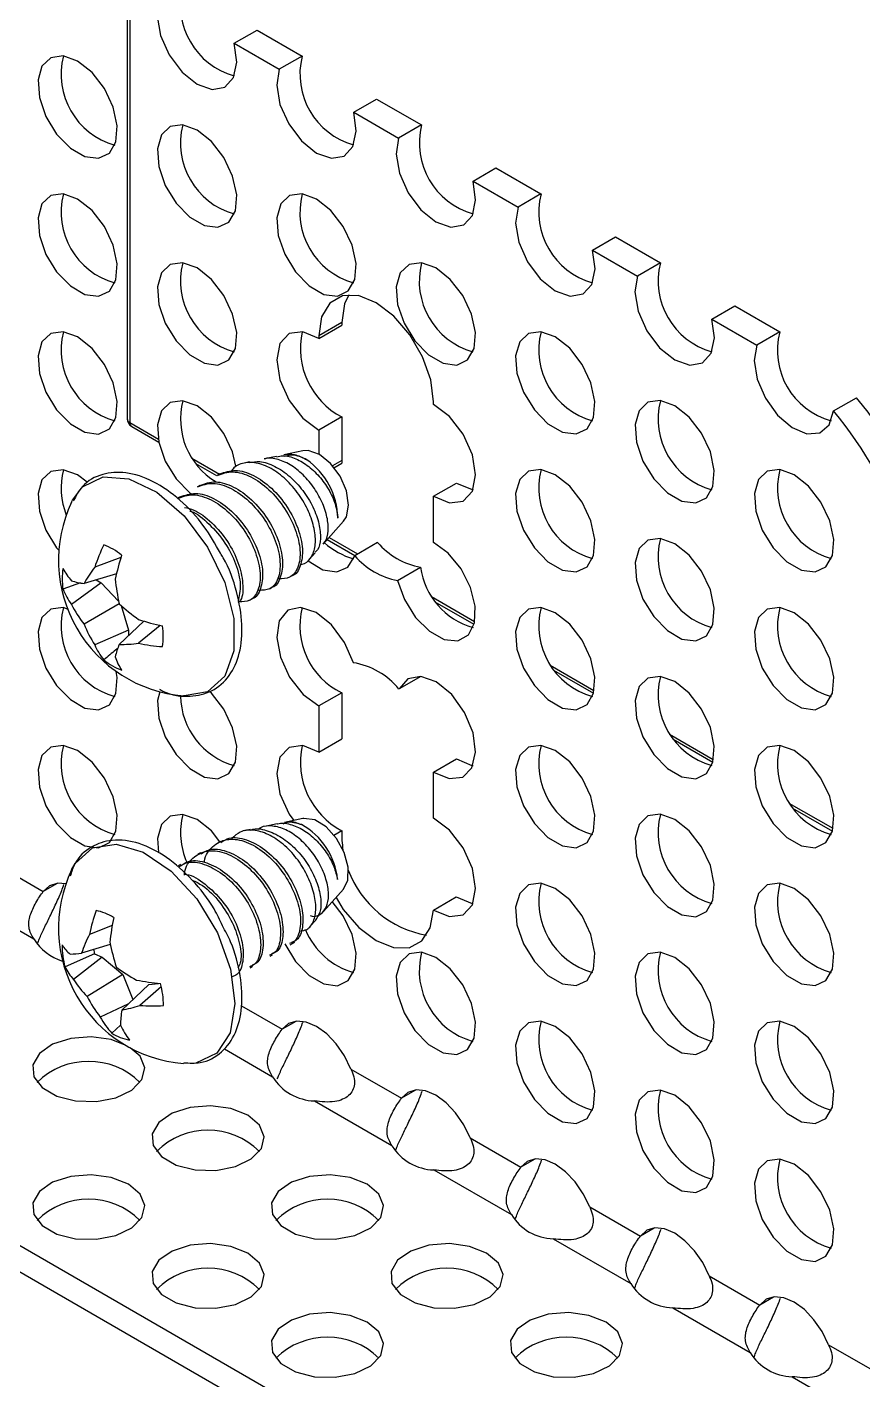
# Model space of a CAD drawing. Extents: x -0.6 to 12.5, y -6.8 to 0.
# Drawn here: x 1.806 to 2.734, y -6.032 to -4.53 of the extents above; entities that cross this region are included whole.
import ezdxf

# ---------------------------------------------------------------- set-up
doc = ezdxf.new("R2010")
doc.units = 0
doc.header["$LTSCALE"] = 0.5
doc.header["$MEASUREMENT"] = 0
for name, color, linetype in [('Brackets', 181, 'CONTINUOUS'), ('End Cap', 92, 'CONTINUOUS'), ('Hardware', 242, 'CONTINUOUS')]:
    doc.layers.add(name, color=color, linetype=linetype)

msp = doc.modelspace()

# ---------------------------------------------------------------- linework, layer by layer
at = {"layer": 'Brackets', "transparency": 16777216}
for p, q in [((2.0361, -4.5481), (2.0615, -4.5335)), ((2.0615, -4.5335), (2.1114, -4.5623)), ((2.0361, -4.5481), (2.0861, -4.577)), ((2.1114, -4.5623), (2.0861, -4.577)), ((2.1687, -4.6247), (2.1941, -4.61)), ((2.1941, -4.61), (2.244, -4.6388)), ((2.1687, -4.6247), (2.2186, -4.6535)), ((2.244, -4.6388), (2.2186, -4.6535)), ((2.3013, -4.7012), (2.3266, -4.6865)), ((2.3013, -4.7012), (2.3512, -4.73)), ((2.3266, -4.6865), (2.3766, -4.7154)), ((2.3766, -4.7154), (2.3512, -4.73)), ((2.4338, -4.7777), (2.4592, -4.7631)), ((2.4592, -4.7631), (2.5092, -4.7919)), ((2.4338, -4.7777), (2.4838, -4.8066)), ((2.5092, -4.7919), (2.4838, -4.8066)), ((2.5664, -4.8543), (2.5918, -4.8396)), ((2.5918, -4.8396), (2.6418, -4.8685)), ((2.1554, -4.8582), (2.13, -4.8728)), ((2.13, -4.8757), (2.1554, -4.8611)), ((2.1554, -4.8582), (2.1554, -4.8611)), ((2.5664, -4.8543), (2.6164, -4.8831)), ((2.13, -4.8728), (2.13, -4.8757)), ((2.6418, -4.8685), (2.6164, -4.8831)), ((2.2573, -4.9492), (2.2573, -4.9463)), ((2.7016, -4.9563), (2.727, -4.9417)), ((2.1554, -4.963), (2.13, -4.9776)), ((2.1554, -4.963), (2.1554, -5.0113)), ((2.13, -4.9776), (2.13, -5.0044)), ((2.1554, -5.0113), (2.145, -5.0173)), ((2.1465, -5.0193), (2.1555, -5.0142)), ((2.2573, -5.0511), (2.2827, -5.0364)), ((2.2573, -5.0994), (2.2573, -5.0511)), ((2.1952, -5.1024), (2.1698, -5.117)), ((2.2175, -5.1446), (2.2429, -5.1299)), ((2.2433, -5.251), (2.219, -5.265)), ((2.1554, -5.2692), (2.13, -5.2838)), ((2.1554, -5.2692), (2.1554, -5.3204)), ((2.13, -5.2838), (2.13, -5.335)), ((2.13, -5.335), (2.1554, -5.3204)), ((2.2573, -5.3573), (2.2827, -5.3426)), ((2.2573, -5.4085), (2.2573, -5.3573)), ((0.9805, -5.411), (3.156, -6.6669)), ((2.1554, -5.4223), (2.1465, -5.4275)), ((0.9805, -5.4403), (3.156, -6.6962)), ((1.7678, -5.4572), (1.8241, -5.4898)), ((1.8394, -5.4809), (1.8241, -5.4898)), ((1.7274, -5.4927), (1.8135, -5.5424)), ((2.2573, -5.5104), (2.2826, -5.4957)), ((2.0443, -5.6169), (2.0892, -5.6428)), ((2.1046, -5.634), (2.0892, -5.6428)), ((2.0252, -5.6646), (2.0787, -5.6955)), ((2.1655, -5.6869), (2.2218, -5.7194)), ((2.1252, -5.7224), (2.2112, -5.772)), ((2.2372, -5.7105), (2.2218, -5.7194)), ((2.2981, -5.7634), (2.3544, -5.7959)), ((2.3698, -5.787), (2.3544, -5.7959)), ((2.2577, -5.7989), (2.3438, -5.8486)), ((2.4307, -5.8399), (2.487, -5.8724)), ((2.5023, -5.8636), (2.487, -5.8724)), ((2.3903, -5.8754), (2.4764, -5.9251)), ((2.5632, -5.9165), (2.6196, -5.949)), ((2.6349, -5.9401), (2.6196, -5.949)), ((2.5229, -5.952), (2.609, -6.0017)), ((2.6958, -5.993), (2.7521, -6.0255)), ((2.6555, -6.0285), (2.7416, -6.0782))]:
    msp.add_line(p, q, dxfattribs=at)
at = {"layer": 'Brackets', "transparency": 16777216, "flags": 128}
for points in [[(1.9535, -4.5004), (1.9506, -4.5181), (1.9543, -4.5394), (1.9639, -4.5611), (1.9781, -4.58), (1.9948, -4.5934), (2.0115, -4.5993), (2.0257, -4.5967), (2.0353, -4.5862), (2.039, -4.5691), (2.0361, -4.5481)], [(1.8622, -4.5679), (1.8462, -4.5622), (1.8324, -4.5641), (1.8226, -4.5734), (1.8182, -4.5888), (1.8197, -4.6084), (1.8269, -4.6293), (1.8389, -4.6489), (1.8541, -4.6644), (1.8703, -4.6738), (1.8855, -4.6758), (1.8975, -4.6701), (1.9047, -4.6575), (1.9062, -4.6396), (1.9018, -4.619), (1.892, -4.5984), (1.8782, -4.5806), (1.8622, -4.5679)], [(2.0861, -4.577), (2.0832, -4.5946), (2.0868, -4.6159), (2.0965, -4.6376), (2.1107, -4.6566), (2.1274, -4.67), (2.144, -4.6758), (2.1582, -4.6733), (2.1679, -4.6627), (2.1715, -4.6456), (2.1687, -4.6247)], [(1.9948, -4.6445), (1.9788, -4.6387), (1.965, -4.6406), (1.9552, -4.6499), (1.9508, -4.6654), (1.9523, -4.6849), (1.9595, -4.7059), (1.9715, -4.7255), (1.9867, -4.741), (2.0029, -4.7503), (2.018, -4.7523), (2.0301, -4.7466), (2.0373, -4.734), (2.0388, -4.7162), (2.0343, -4.6956), (2.0246, -4.675), (2.0107, -4.6571), (1.9948, -4.6445)], [(2.2186, -4.6535), (2.2158, -4.6712), (2.2194, -4.6924), (2.2291, -4.7142), (2.2433, -4.7331), (2.2599, -4.7465), (2.2766, -4.7524), (2.2908, -4.7498), (2.3005, -4.7392), (2.3041, -4.7222), (2.3013, -4.7012)], [(1.8622, -4.721), (1.8462, -4.7153), (1.8324, -4.7172), (1.8226, -4.7265), (1.8182, -4.7419), (1.8197, -4.7615), (1.8269, -4.7825), (1.8389, -4.802), (1.8541, -4.8175), (1.8703, -4.8269), (1.8855, -4.8289), (1.8975, -4.8232), (1.9047, -4.8106), (1.9062, -4.7928), (1.9018, -4.7721), (1.892, -4.7515), (1.8782, -4.7337), (1.8622, -4.721)], [(2.1274, -4.721), (2.1114, -4.7152), (2.0976, -4.7171), (2.0878, -4.7264), (2.0834, -4.7419), (2.0849, -4.7615), (2.0921, -4.7824), (2.1041, -4.802), (2.1192, -4.8175), (2.1355, -4.8269), (2.1506, -4.8289), (2.1626, -4.8231), (2.1699, -4.8105), (2.1714, -4.7927), (2.1669, -4.7721), (2.1571, -4.7515), (2.1433, -4.7337), (2.1274, -4.721)], [(2.3512, -4.73), (2.3483, -4.7477), (2.352, -4.769), (2.3617, -4.7907), (2.3759, -4.8096), (2.3925, -4.823), (2.4092, -4.8289), (2.4234, -4.8263), (2.4331, -4.8158), (2.4367, -4.7987), (2.4338, -4.7777)], [(1.9948, -4.7976), (1.9788, -4.7918), (1.965, -4.7937), (1.9552, -4.803), (1.9508, -4.8185), (1.9523, -4.838), (1.9595, -4.859), (1.9715, -4.8786), (1.9867, -4.8941), (2.0029, -4.9034), (2.018, -4.9054), (2.0301, -4.8997), (2.0373, -4.8871), (2.0388, -4.8693), (2.0343, -4.8487), (2.0246, -4.8281), (2.0107, -4.8102), (1.9948, -4.7976)], [(2.2599, -4.7975), (2.244, -4.7918), (2.2302, -4.7937), (2.2204, -4.803), (2.2159, -4.8185), (2.2174, -4.838), (2.2247, -4.859), (2.2367, -4.8785), (2.2518, -4.894), (2.2681, -4.9034), (2.2832, -4.9054), (2.2952, -4.8997), (2.3025, -4.8871), (2.304, -4.8693), (2.2995, -4.8487), (2.2897, -4.828), (2.2759, -4.8102), (2.2599, -4.7975)], [(2.4838, -4.8066), (2.4809, -4.8242), (2.4846, -4.8455), (2.4942, -4.8672), (2.5084, -4.8862), (2.5251, -4.8996), (2.5418, -4.9054), (2.556, -4.9029), (2.5656, -4.8923), (2.5693, -4.8753), (2.5664, -4.8543)], [(2.2573, -4.9463), (2.2542, -4.9218), (2.2451, -4.8961), (2.2311, -4.8717), (2.2133, -4.851), (2.1937, -4.8361), (2.174, -4.8283), (2.1563, -4.8285), (2.1422, -4.8366), (2.1331, -4.8519), (2.13, -4.8728)], [(2.1632, -4.8274), (2.1585, -4.8373), (2.1554, -4.8582)], [(1.8622, -4.8741), (1.8462, -4.8684), (1.8324, -4.8703), (1.8226, -4.8796), (1.8182, -4.895), (1.8197, -4.9146), (1.8269, -4.9356), (1.8389, -4.9551), (1.8541, -4.9706), (1.8703, -4.98), (1.8855, -4.982), (1.8975, -4.9763), (1.9047, -4.9637), (1.9062, -4.9459), (1.9018, -4.9252), (1.892, -4.9046), (1.8782, -4.8868), (1.8622, -4.8741)], [(2.13, -4.8757), (2.1123, -4.8685), (2.0971, -4.8705), (2.0868, -4.8815), (2.0832, -4.8996), (2.0868, -4.9219), (2.0971, -4.9448), (2.1123, -4.9644), (2.13, -4.9776)], [(2.3925, -4.8741), (2.3766, -4.8683), (2.3628, -4.8702), (2.353, -4.8795), (2.3485, -4.895), (2.35, -4.9145), (2.3573, -4.9355), (2.3693, -4.9551), (2.3844, -4.9706), (2.4007, -4.98), (2.4158, -4.9819), (2.4278, -4.9762), (2.435, -4.9636), (2.4365, -4.9458), (2.4321, -4.9252), (2.4223, -4.9046), (2.4085, -4.8867), (2.3925, -4.8741)], [(2.6164, -4.8831), (2.6135, -4.9003), (2.6168, -4.9209), (2.6259, -4.9421), (2.6394, -4.9609), (2.6554, -4.9747), (2.6718, -4.9816), (2.6862, -4.9805), (2.6966, -4.9717), (2.7016, -4.9563)], [(1.9948, -4.9507), (1.9788, -4.9449), (1.965, -4.9468), (1.9552, -4.9561), (1.9508, -4.9716), (1.9523, -4.9911), (1.9595, -5.0121), (1.9715, -5.0317), (1.9867, -5.0472), (1.9884, -5.0482)], [(2.0378, -5.0177), (2.0343, -5.0018), (2.0246, -4.9812), (2.0107, -4.9633), (1.9948, -4.9507)], [(2.2573, -5.0511), (2.275, -5.0583), (2.2902, -5.0563), (2.3005, -5.0453), (2.3041, -5.0272), (2.3005, -5.0049), (2.2902, -4.982), (2.275, -4.9624), (2.2573, -4.9492)], [(2.5251, -4.9506), (2.5091, -4.9448), (2.4953, -4.9467), (2.4856, -4.9561), (2.4811, -4.9715), (2.4826, -4.9911), (2.4898, -5.012), (2.5018, -5.0316), (2.517, -5.0471), (2.5332, -5.0565), (2.5484, -5.0585), (2.5604, -5.0528), (2.5676, -5.0402), (2.5691, -5.0223), (2.5647, -5.0017), (2.5549, -4.9811), (2.5411, -4.9633), (2.5251, -4.9506)], [(1.8622, -5.0272), (1.8462, -5.0215), (1.8324, -5.0234), (1.8226, -5.0327), (1.8182, -5.0481), (1.8197, -5.0677), (1.8269, -5.0887), (1.8389, -5.1082), (1.8414, -5.1107)], [(1.8726, -5.0354), (1.8622, -5.0272)], [(2.3925, -5.0272), (2.3766, -5.0214), (2.3628, -5.0233), (2.353, -5.0326), (2.3485, -5.0481), (2.35, -5.0676), (2.3573, -5.0886), (2.3693, -5.1082), (2.3844, -5.1237), (2.4007, -5.1331), (2.4158, -5.135), (2.4278, -5.1293), (2.435, -5.1167), (2.4365, -5.0989), (2.4321, -5.0783), (2.4223, -5.0577), (2.4085, -5.0398), (2.3925, -5.0272)], [(2.6577, -5.0272), (2.6417, -5.0214), (2.6279, -5.0233), (2.6181, -5.0326), (2.6137, -5.0481), (2.6152, -5.0676), (2.6224, -5.0886), (2.6344, -5.1081), (2.6496, -5.1237), (2.6658, -5.133), (2.681, -5.135), (2.693, -5.1293), (2.7002, -5.1167), (2.7017, -5.0989), (2.6973, -5.0783), (2.6875, -5.0577), (2.6737, -5.0398), (2.6577, -5.0272)], [(2.2827, -5.0364), (2.3004, -5.0437), (2.3012, -5.0438)], [(2.2175, -5.1446), (2.225, -5.1658), (2.2373, -5.1855), (2.2527, -5.2009), (2.2691, -5.21), (2.2843, -5.2114), (2.2961, -5.205), (2.3029, -5.1916), (2.3037, -5.1732), (2.2985, -5.1522), (2.288, -5.1315), (2.2736, -5.1141), (2.2572, -5.1023)], [(2.5251, -5.1037), (2.5091, -5.0979), (2.4953, -5.0998), (2.4856, -5.1092), (2.4811, -5.1246), (2.4826, -5.1442), (2.4898, -5.1651), (2.5018, -5.1847), (2.517, -5.2002), (2.5332, -5.2096), (2.5484, -5.2116), (2.5604, -5.2059), (2.5676, -5.1933), (2.5691, -5.1754), (2.5647, -5.1548), (2.5549, -5.1342), (2.5411, -5.1164), (2.5251, -5.1037)], [(2.1182, -5.1228), (2.1182, -5.1228), (2.1346, -5.1328), (2.15, -5.1351), (2.1623, -5.1296), (2.1698, -5.117)], [(1.851, -5.1763), (1.8462, -5.1746), (1.8324, -5.1765), (1.8226, -5.1858), (1.8182, -5.2012), (1.8197, -5.2208), (1.8269, -5.2418), (1.8389, -5.2613), (1.8541, -5.2768), (1.8703, -5.2862), (1.8855, -5.2882), (1.8975, -5.2825), (1.9047, -5.2699), (1.9062, -5.2521), (1.9048, -5.2454)], [(2.1683, -5.2358), (2.1586, -5.2133), (2.1441, -5.1937), (2.1269, -5.18), (2.1098, -5.1744), (2.0954, -5.1776), (2.0861, -5.1894), (2.0832, -5.2077), (2.0873, -5.2297), (2.0976, -5.2519), (2.1127, -5.271), (2.13, -5.2838)], [(2.3925, -5.1803), (2.3766, -5.1745), (2.3628, -5.1764), (2.353, -5.1857), (2.3485, -5.2012), (2.35, -5.2207), (2.3573, -5.2417), (2.3693, -5.2613), (2.3844, -5.2768), (2.4007, -5.2862), (2.4158, -5.2881), (2.4278, -5.2824), (2.435, -5.2698), (2.4365, -5.252), (2.4321, -5.2314), (2.4223, -5.2108), (2.4085, -5.1929), (2.3925, -5.1803)], [(2.6577, -5.1803), (2.6417, -5.1745), (2.6279, -5.1764), (2.6181, -5.1857), (2.6137, -5.2012), (2.6152, -5.2207), (2.6224, -5.2417), (2.6344, -5.2612), (2.6496, -5.2768), (2.6658, -5.2861), (2.681, -5.2881), (2.693, -5.2824), (2.7002, -5.2698), (2.7017, -5.252), (2.6973, -5.2314), (2.6875, -5.2108), (2.6737, -5.1929), (2.6577, -5.1803)], [(2.2573, -5.3573), (2.2746, -5.3645), (2.2897, -5.3628), (2.3, -5.3525), (2.3041, -5.3352), (2.3013, -5.3136), (2.2919, -5.2911), (2.2776, -5.2712), (2.2604, -5.2571), (2.2432, -5.251), (2.2287, -5.2538), (2.219, -5.265)], [(2.5251, -5.2568), (2.5091, -5.251), (2.4953, -5.2529), (2.4856, -5.2623), (2.4811, -5.2777), (2.4826, -5.2973), (2.4898, -5.3182), (2.5018, -5.3378), (2.517, -5.3533), (2.5332, -5.3627), (2.5484, -5.3647), (2.5604, -5.359), (2.5676, -5.3464), (2.5691, -5.3285), (2.5647, -5.3079), (2.5549, -5.2873), (2.5411, -5.2695), (2.5251, -5.2568)], [(1.9535, -5.2682), (1.9508, -5.2778), (1.9523, -5.2973), (1.9595, -5.3183), (1.9715, -5.3379), (1.9867, -5.3534), (2.0029, -5.3628), (2.018, -5.3647), (2.0301, -5.359), (2.0373, -5.3464), (2.0388, -5.3286), (2.0343, -5.308), (2.0246, -5.2874), (2.0107, -5.2695), (2.0088, -5.268)], [(1.8622, -5.3334), (1.8462, -5.3277), (1.8324, -5.3296), (1.8226, -5.3389), (1.8182, -5.3543), (1.8197, -5.3739), (1.8269, -5.3949), (1.8389, -5.4144), (1.8541, -5.4299), (1.8703, -5.4393), (1.8855, -5.4413), (1.8975, -5.4356), (1.9047, -5.423), (1.9062, -5.4052), (1.9018, -5.3846), (1.892, -5.3639), (1.8782, -5.3461), (1.8622, -5.3334)], [(2.13, -5.335), (2.1123, -5.3278), (2.0971, -5.3298), (2.0868, -5.3408), (2.0832, -5.3589), (2.0868, -5.3813), (2.0971, -5.4041), (2.1023, -5.4109)], [(2.3925, -5.3334), (2.3766, -5.3276), (2.3628, -5.3295), (2.353, -5.3388), (2.3485, -5.3543), (2.35, -5.3738), (2.3573, -5.3948), (2.3693, -5.4144), (2.3844, -5.4299), (2.4007, -5.4393), (2.4158, -5.4412), (2.4278, -5.4355), (2.435, -5.4229), (2.4365, -5.4051), (2.4321, -5.3845), (2.4223, -5.3639), (2.4085, -5.346), (2.3925, -5.3334)], [(2.6577, -5.3334), (2.6417, -5.3276), (2.6279, -5.3295), (2.6181, -5.3388), (2.6137, -5.3543), (2.6152, -5.3738), (2.6224, -5.3948), (2.6344, -5.4143), (2.6496, -5.4299), (2.6658, -5.4392), (2.681, -5.4412), (2.693, -5.4355), (2.7002, -5.4229), (2.7017, -5.4051), (2.6973, -5.3845), (2.6875, -5.3639), (2.6737, -5.346), (2.6577, -5.3334)], [(2.2827, -5.3426), (2.3, -5.3498), (2.3012, -5.35)], [(1.9948, -5.41), (1.9788, -5.4042), (1.965, -5.4061), (1.9552, -5.4154), (1.9508, -5.4309), (1.952, -5.4464)], [(2.5251, -5.4099), (2.5091, -5.4041), (2.4953, -5.406), (2.4856, -5.4154), (2.4811, -5.4308), (2.4826, -5.4504), (2.4898, -5.4713), (2.5018, -5.4909), (2.517, -5.5064), (2.5332, -5.5158), (2.5484, -5.5178), (2.5604, -5.5121), (2.5676, -5.4995), (2.5691, -5.4816), (2.5647, -5.461), (2.5549, -5.4404), (2.5411, -5.4226), (2.5251, -5.4099)], [(2.0201, -5.4348), (2.0107, -5.4226), (1.9948, -5.41)], [(2.2573, -5.5104), (2.275, -5.5176), (2.2902, -5.5156), (2.3005, -5.5047), (2.3041, -5.4865), (2.3005, -5.4642), (2.2903, -5.4413), (2.275, -5.4217), (2.2573, -5.4085)], [(1.8491, -5.4815), (1.8402, -5.4806), (1.8311, -5.4834), (1.8241, -5.4898)], [(2.3925, -5.4865), (2.3766, -5.4807), (2.3628, -5.4826), (2.353, -5.4919), (2.3485, -5.5074), (2.35, -5.5269), (2.3573, -5.5479), (2.3693, -5.5675), (2.3844, -5.583), (2.4007, -5.5924), (2.4158, -5.5943), (2.4278, -5.5886), (2.435, -5.576), (2.4365, -5.5582), (2.4321, -5.5376), (2.4223, -5.517), (2.4085, -5.4991), (2.3925, -5.4865)], [(2.6577, -5.4865), (2.6417, -5.4807), (2.6279, -5.4826), (2.6181, -5.4919), (2.6137, -5.5074), (2.6152, -5.5269), (2.6224, -5.5479), (2.6344, -5.5674), (2.6496, -5.583), (2.6658, -5.5923), (2.681, -5.5943), (2.693, -5.5886), (2.7002, -5.576), (2.7017, -5.5582), (2.6973, -5.5376), (2.6875, -5.517), (2.6737, -5.4991), (2.6577, -5.4865)], [(2.1491, -5.4964), (2.157, -5.5099), (2.1744, -5.5299), (2.1937, -5.5444), (2.2129, -5.5521), (2.2303, -5.5522), (2.2443, -5.5447), (2.2536, -5.5303), (2.2573, -5.5104)], [(2.2826, -5.4957), (2.3004, -5.503), (2.3012, -5.5031)], [(2.0921, -5.5479), (2.1041, -5.5675), (2.1192, -5.583), (2.1355, -5.5924), (2.1506, -5.5944), (2.1626, -5.5887), (2.1699, -5.576), (2.1714, -5.5582), (2.1669, -5.5376), (2.1571, -5.517), (2.1449, -5.5011)], [(2.2599, -5.563), (2.244, -5.5573), (2.2302, -5.5592), (2.2204, -5.5685), (2.2159, -5.584), (2.2174, -5.6035), (2.2247, -5.6245), (2.2367, -5.644), (2.2518, -5.6596), (2.2681, -5.6689), (2.2832, -5.6709), (2.2952, -5.6652), (2.3025, -5.6526), (2.304, -5.6348), (2.2995, -5.6142), (2.2897, -5.5935), (2.2759, -5.5757), (2.2599, -5.563)], [(2.5251, -5.563), (2.5091, -5.5572), (2.4953, -5.5591), (2.4856, -5.5685), (2.4811, -5.5839), (2.4826, -5.6035), (2.4898, -5.6244), (2.5018, -5.644), (2.517, -5.6595), (2.5332, -5.6689), (2.5484, -5.6709), (2.5604, -5.6652), (2.5676, -5.6526), (2.5691, -5.6347), (2.5647, -5.6141), (2.5549, -5.5935), (2.5411, -5.5757), (2.5251, -5.563)], [(2.1655, -5.6869), (2.1585, -5.6723), (2.1493, -5.659), (2.1387, -5.6479), (2.1274, -5.6396), (2.116, -5.6348), (2.1054, -5.6337), (2.0963, -5.6364), (2.0892, -5.6428)], [(2.3925, -5.6396), (2.3766, -5.6338), (2.3628, -5.6357), (2.353, -5.645), (2.3485, -5.6605), (2.35, -5.68), (2.3573, -5.701), (2.3693, -5.7206), (2.3844, -5.7361), (2.4007, -5.7455), (2.4158, -5.7474), (2.4278, -5.7417), (2.435, -5.7291), (2.4365, -5.7113), (2.4321, -5.6907), (2.4223, -5.6701), (2.4085, -5.6522), (2.3925, -5.6396)], [(2.6577, -5.6396), (2.6417, -5.6338), (2.6279, -5.6357), (2.6181, -5.645), (2.6137, -5.6605), (2.6152, -5.68), (2.6224, -5.701), (2.6344, -5.7205), (2.6496, -5.7361), (2.6658, -5.7454), (2.681, -5.7474), (2.693, -5.7417), (2.7002, -5.7291), (2.7017, -5.7113), (2.6973, -5.6907), (2.6875, -5.6701), (2.6737, -5.6522), (2.6577, -5.6396)], [(1.915, -5.6603), (1.8996, -5.6542), (1.8772, -5.6512), (1.8545, -5.653), (1.8344, -5.6595), (1.8197, -5.6697), (1.8124, -5.6823), (1.8135, -5.6955), (1.8228, -5.7076), (1.839, -5.717), (1.86, -5.7224), (1.883, -5.723), (1.9047, -5.7188), (1.9224, -5.7103), (1.9336, -5.6987), (1.9368, -5.6856), (1.9315, -5.6727), (1.9206, -5.6635)], [(2.2981, -5.7634), (2.291, -5.7489), (2.2819, -5.7356), (2.2713, -5.7244), (2.2599, -5.7161), (2.2486, -5.7113), (2.238, -5.7102), (2.2288, -5.713), (2.2218, -5.7194)], [(2.5251, -5.7161), (2.5091, -5.7103), (2.4953, -5.7123), (2.4856, -5.7216), (2.4811, -5.737), (2.4826, -5.7566), (2.4898, -5.7775), (2.5018, -5.7971), (2.517, -5.8126), (2.5332, -5.822), (2.5484, -5.824), (2.5604, -5.8183), (2.5676, -5.8057), (2.5691, -5.7878), (2.5647, -5.7672), (2.5549, -5.7466), (2.5411, -5.7288), (2.5251, -5.7161)], [(2.0511, -5.7383), (2.0322, -5.7308), (2.0098, -5.7277), (1.987, -5.7296), (1.967, -5.736), (1.9523, -5.7462), (1.945, -5.7588), (1.9461, -5.772), (1.9553, -5.7842), (1.9716, -5.7935), (1.9926, -5.7989), (2.0155, -5.7995), (2.0373, -5.7953), (2.055, -5.7868), (2.0662, -5.7752), (2.0693, -5.7621), (2.0641, -5.7492), (2.0511, -5.7383)], [(2.4307, -5.8399), (2.4236, -5.8254), (2.4145, -5.8121), (2.4039, -5.801), (2.3925, -5.7927), (2.3812, -5.7878), (2.3706, -5.7868), (2.3614, -5.7895), (2.3544, -5.7959)], [(2.6577, -5.7927), (2.6417, -5.7869), (2.6279, -5.7888), (2.6181, -5.7981), (2.6137, -5.8136), (2.6152, -5.8331), (2.6224, -5.8541), (2.6344, -5.8736), (2.6496, -5.8892), (2.6658, -5.8985), (2.681, -5.9005), (2.693, -5.8948), (2.7002, -5.8822), (2.7017, -5.8644), (2.6973, -5.8438), (2.6875, -5.8232), (2.6737, -5.8053), (2.6577, -5.7927)], [(1.9185, -5.8148), (1.8996, -5.8073), (1.8772, -5.8043), (1.8545, -5.8061), (1.8344, -5.8126), (1.8197, -5.8228), (1.8124, -5.8353), (1.8135, -5.8486), (1.8228, -5.8607), (1.839, -5.8701), (1.86, -5.8754), (1.883, -5.876), (1.9047, -5.8718), (1.9224, -5.8634), (1.9336, -5.8518), (1.9368, -5.8386), (1.9315, -5.8257), (1.9185, -5.8148)], [(2.1837, -5.8148), (2.1647, -5.8073), (2.1424, -5.8043), (2.1196, -5.8061), (2.0996, -5.8126), (2.0849, -5.8228), (2.0776, -5.8353), (2.0787, -5.8486), (2.0879, -5.8607), (2.1042, -5.8701), (2.1252, -5.8754), (2.1481, -5.876), (2.1699, -5.8718), (2.1876, -5.8634), (2.1988, -5.8518), (2.2019, -5.8386), (2.1967, -5.8257), (2.1837, -5.8148)], [(2.5632, -5.9165), (2.5562, -5.9019), (2.5471, -5.8887), (2.5365, -5.8775), (2.5251, -5.8692), (2.5137, -5.8644), (2.5031, -5.8633), (2.494, -5.866), (2.487, -5.8724)], [(2.0511, -5.8913), (2.0322, -5.8838), (2.0098, -5.8808), (1.987, -5.8826), (1.967, -5.8891), (1.9523, -5.8993), (1.945, -5.9119), (1.9461, -5.9251), (1.9553, -5.9372), (1.9716, -5.9466), (1.9926, -5.952), (2.0155, -5.9526), (2.0373, -5.9484), (2.055, -5.9399), (2.0662, -5.9283), (2.0693, -5.9152), (2.0641, -5.9023), (2.0511, -5.8913)], [(2.3163, -5.8913), (2.2973, -5.8838), (2.275, -5.8808), (2.2522, -5.8826), (2.2321, -5.8891), (2.2175, -5.8993), (2.2102, -5.9119), (2.2112, -5.9251), (2.2205, -5.9372), (2.2368, -5.9466), (2.2578, -5.952), (2.2807, -5.9526), (2.3025, -5.9484), (2.3202, -5.9399), (2.3313, -5.9283), (2.3345, -5.9152), (2.3293, -5.9023), (2.3163, -5.8913)], [(2.6958, -5.993), (2.6888, -5.9785), (2.6797, -5.9652), (2.6691, -5.954), (2.6577, -5.9458), (2.6463, -5.9409), (2.6357, -5.9398), (2.6266, -5.9426), (2.6196, -5.949)], [(2.1837, -5.9679), (2.1647, -5.9604), (2.1424, -5.9573), (2.1196, -5.9592), (2.0996, -5.9656), (2.0849, -5.9758), (2.0776, -5.9884), (2.0787, -6.0016), (2.0879, -6.0138), (2.1042, -6.0232), (2.1252, -6.0285), (2.1481, -6.0291), (2.1699, -6.0249), (2.1876, -6.0164), (2.1988, -6.0049), (2.2019, -5.9917), (2.1967, -5.9788), (2.1837, -5.9679)], [(2.4489, -5.9679), (2.4299, -5.9604), (2.4075, -5.9573), (2.3848, -5.9592), (2.3647, -5.9656), (2.3501, -5.9758), (2.3428, -5.9884), (2.3438, -6.0016), (2.3531, -6.0138), (2.3693, -6.0232), (2.3903, -6.0285), (2.4133, -6.0291), (2.4351, -6.0249), (2.4527, -6.0164), (2.4639, -6.0049), (2.4671, -5.9917), (2.4618, -5.9788), (2.4489, -5.9679)]]:
    msp.add_lwpolyline(points, dxfattribs=at)
at = {"layer": 'Brackets', "transparency": 16777216}
for centre, radius, start, end in [((2.0582, -4.5057), 0.0818, 165.8702, 254.2644), ((1.9254, -4.5825), 0.0816, 165.5959, 254.3987), ((2.1908, -4.5823), 0.0818, 165.8702, 254.2644), ((2.058, -4.659), 0.0816, 165.5959, 254.3987), ((2.3234, -4.6588), 0.0818, 165.8702, 254.2644), ((1.9254, -4.7356), 0.0816, 165.5959, 254.3987), ((2.1906, -4.7355), 0.0816, 165.5959, 254.3987), ((2.456, -4.7354), 0.0818, 165.8702, 254.2644), ((2.058, -4.8121), 0.0816, 165.5959, 254.3987), ((2.3231, -4.8121), 0.0816, 165.5959, 254.3987), ((2.5886, -4.8119), 0.0818, 165.8702, 254.2644), ((1.9254, -4.8887), 0.0816, 165.5959, 254.3987), ((2.1961, -4.8866), 0.0866, 167.8458, 241.9372), ((2.4557, -4.8886), 0.0816, 165.5959, 254.3987), ((2.7198, -4.8892), 0.0807, 165.1031, 255.0316), ((2.058, -4.9652), 0.0816, 165.5959, 238.909), ((2.5883, -4.9652), 0.0816, 165.5959, 254.3987), ((2.3768, -5.2277), 0.4232, 17.6797, 39.8817), ((2.4022, -5.2131), 0.4232, 17.6797, 39.8817), ((2.2428, -5.0112), 0.0874, 180.0094, 181.9353), ((1.9254, -5.0418), 0.0816, 165.5959, 201.6882), ((2.4557, -5.0417), 0.0816, 165.5959, 254.3987), ((2.7209, -5.0417), 0.0816, 165.5959, 254.3987), ((2.1906, -5.0417), 0.0817, 228.1768, 254.3783), ((2.2584, -5.048), 0.0833, 220.696, 259.3094), ((2.1749, -5.0994), 0.0824, 358.0064, 0.01), ((2.5883, -5.1183), 0.0816, 165.5959, 254.3987), ((2.233, -5.0627), 0.0833, 220.696, 259.3094), ((2.3235, -5.1186), 0.0814, 187.958, 254.0862), ((1.9254, -5.1949), 0.0816, 165.5959, 254.3987), ((2.1913, -5.195), 0.0824, 165.6219, 244.161), ((2.4557, -5.1948), 0.0816, 165.5959, 254.3987), ((2.7209, -5.1948), 0.0816, 165.5959, 254.3987), ((2.1547, -5.3178), 0.0831, 39.3978, 80.6076), ((2.5883, -5.2714), 0.0816, 165.5959, 254.3987), ((2.058, -5.2714), 0.0816, 180.9976, 254.3987), ((1.9254, -5.348), 0.0816, 165.5959, 254.3987), ((2.1961, -5.3459), 0.0866, 167.8444, 241.9717), ((2.4557, -5.3479), 0.0816, 165.5959, 254.3987), ((2.7209, -5.3479), 0.0816, 165.5959, 254.3987), ((2.058, -5.4245), 0.0816, 165.5959, 203.7107), ((2.5883, -5.4245), 0.0816, 165.5959, 254.3987), ((2.2694, -5.4261), 0.114, 178.0609, 189.0089), ((2.2694, -5.4261), 0.114, 200.4931, 259.9718), ((2.4557, -5.501), 0.0816, 165.5959, 254.3987), ((2.7209, -5.501), 0.0816, 165.5959, 254.3987), ((2.1906, -5.5011), 0.0816, 202.6206, 254.3987), ((1.8618, -5.5125), 0.0569, 211.8214, 253.2911), ((2.3231, -5.5776), 0.0816, 165.5959, 254.3987), ((2.5883, -5.5776), 0.0816, 165.5959, 254.3987), ((2.4557, -5.6541), 0.0816, 165.5959, 254.3987), ((2.7209, -5.6541), 0.0816, 165.5959, 254.3987), ((1.8743, -5.7595), 0.0811, 45.2372, 134.7628), ((2.127, -5.6655), 0.0569, 211.8214, 268.184), ((2.5883, -5.7307), 0.0816, 165.5959, 254.3987), ((2.0069, -5.836), 0.0811, 45.2372, 134.7628), ((2.2595, -5.7421), 0.0569, 211.8214, 268.184), ((2.7209, -5.8072), 0.0816, 165.5959, 254.3987), ((1.8743, -5.9126), 0.0811, 45.2372, 134.7628), ((2.1395, -5.9126), 0.0811, 45.2372, 134.7628), ((2.3921, -5.8186), 0.0569, 211.8214, 268.184), ((2.0069, -5.9891), 0.0811, 45.2372, 134.7628), ((2.2721, -5.9891), 0.0811, 45.2372, 134.7628), ((2.5247, -5.8951), 0.0569, 211.8214, 268.184), ((2.1395, -6.0656), 0.0811, 45.2372, 134.7628), ((2.4047, -6.0656), 0.0811, 45.2372, 134.7628), ((2.6573, -5.9717), 0.0569, 211.8214, 268.184)]:
    msp.add_arc(centre, radius, start, end, dxfattribs=at)
for points, knots in [([(1.8177, -5.5477), (1.8183, -5.546), (1.8202, -5.5407), (1.8251, -5.5305), (1.8317, -5.5171), (1.8385, -5.5028), (1.844, -5.4906), (1.8462, -5.4842), (1.847, -5.482)], [0, 0, 0, 0, 0.081456, 0.261623, 0.451756, 0.656134, 0.878211, 1, 1, 1, 1]), ([(1.8135, -5.5424), (1.8112, -5.5385), (1.808, -5.533), (1.8079, -5.5234), (1.8094, -5.5164), (1.8122, -5.5091), (1.816, -5.5019), (1.8202, -5.495), (1.8227, -5.4916), (1.8241, -5.4898)], [0, 0, 0, 0, 0.28993, 0.408037, 0.51552, 0.620506, 0.731668, 0.856396, 1, 1, 1, 1]), ([(2.0787, -5.6955), (2.0764, -5.6916), (2.0731, -5.6861), (2.073, -5.6765), (2.0745, -5.6695), (2.0774, -5.6622), (2.0811, -5.655), (2.0854, -5.6481), (2.0879, -5.6447), (2.0892, -5.6428)], [0, 0, 0, 0, 0.28993, 0.408037, 0.51552, 0.620506, 0.731668, 0.856396, 1, 1, 1, 1]), ([(2.0839, -5.6979), (2.0842, -5.6972), (2.0858, -5.6928), (2.0903, -5.6835), (2.0968, -5.6702), (2.1037, -5.6559), (2.1091, -5.6436), (2.1114, -5.6373), (2.1121, -5.635)], [0, 0, 0, 0, 0.0366841, 0.2256335, 0.4250334, 0.6393729, 0.8722749, 1, 1, 1, 1]), ([(2.1655, -5.6869), (2.1668, -5.6897), (2.1692, -5.6951), (2.1699, -5.7035), (2.1679, -5.7109), (2.1632, -5.7169), (2.1562, -5.7211), (2.1433, -5.7245), (2.1327, -5.7233), (2.1252, -5.7224)], [0, 0, 0, 0, 0.12992, 0.242037, 0.343623, 0.444264, 0.553789, 0.679972, 1, 1, 1, 1]), ([(2.2112, -5.772), (2.2089, -5.7681), (2.2057, -5.7626), (2.2056, -5.753), (2.2071, -5.746), (2.21, -5.7387), (2.2137, -5.7315), (2.218, -5.7246), (2.2205, -5.7212), (2.2218, -5.7194)], [0, 0, 0, 0, 0.28993, 0.408037, 0.5155201, 0.6205058, 0.731668, 0.8563965, 1, 1, 1, 1]), ([(2.2154, -5.7773), (2.216, -5.7756), (2.2179, -5.7704), (2.2228, -5.7601), (2.2294, -5.7467), (2.2363, -5.7324), (2.2417, -5.7202), (2.2439, -5.7138), (2.2447, -5.7116)], [0, 0, 0, 0, 0.081456, 0.261623, 0.451756, 0.656134, 0.878211, 1, 1, 1, 1]), ([(2.2981, -5.7634), (2.2994, -5.7663), (2.3018, -5.7716), (2.3024, -5.78), (2.3004, -5.7874), (2.2957, -5.7934), (2.2888, -5.7976), (2.2759, -5.8011), (2.2653, -5.7998), (2.2577, -5.7989)], [0, 0, 0, 0, 0.12992, 0.242037, 0.343623, 0.444264, 0.553789, 0.679972, 1, 1, 1, 1]), ([(2.3438, -5.8486), (2.3415, -5.8447), (2.3383, -5.8391), (2.3382, -5.8296), (2.3397, -5.8226), (2.3425, -5.8153), (2.3463, -5.8081), (2.3505, -5.8012), (2.3531, -5.7977), (2.3544, -5.7959)], [0, 0, 0, 0, 0.28993, 0.408037, 0.51552, 0.620506, 0.731668, 0.856396, 1, 1, 1, 1]), ([(2.348, -5.8538), (2.3486, -5.8522), (2.3505, -5.8469), (2.3554, -5.8366), (2.362, -5.8232), (2.3688, -5.809), (2.3743, -5.7967), (2.3765, -5.7904), (2.3773, -5.7881)], [0, 0, 0, 0, 0.081456, 0.261623, 0.451756, 0.656134, 0.878211, 1, 1, 1, 1]), ([(2.4307, -5.8399), (2.4319, -5.8428), (2.4343, -5.8482), (2.435, -5.8566), (2.433, -5.864), (2.4283, -5.87), (2.4214, -5.8742), (2.4085, -5.8776), (2.3979, -5.8763), (2.3903, -5.8754)], [0, 0, 0, 0, 0.12992, 0.242037, 0.343623, 0.444264, 0.553789, 0.679972, 1, 1, 1, 1]), ([(2.4764, -5.9251), (2.4741, -5.9212), (2.4709, -5.9157), (2.4708, -5.9061), (2.4723, -5.8991), (2.4751, -5.8918), (2.4789, -5.8846), (2.4831, -5.8777), (2.4856, -5.8743), (2.487, -5.8724)], [0, 0, 0, 0, 0.28993, 0.408037, 0.5155201, 0.6205058, 0.731668, 0.8563965, 1, 1, 1, 1]), ([(2.4806, -5.9304), (2.4812, -5.9287), (2.4831, -5.9234), (2.488, -5.9132), (2.4946, -5.8998), (2.5014, -5.8855), (2.5069, -5.8732), (2.5091, -5.8669), (2.5099, -5.8646)], [0, 0, 0, 0, 0.081456, 0.261623, 0.451756, 0.656134, 0.878211, 1, 1, 1, 1]), ([(2.5632, -5.9165), (2.5645, -5.9193), (2.5669, -5.9247), (2.5676, -5.9331), (2.5656, -5.9405), (2.5609, -5.9465), (2.554, -5.9507), (2.5411, -5.9542), (2.5305, -5.9529), (2.5229, -5.952)], [0, 0, 0, 0, 0.12992, 0.242037, 0.343623, 0.444264, 0.553789, 0.679972, 1, 1, 1, 1]), ([(2.6132, -6.0069), (2.6138, -6.0053), (2.6157, -6), (2.6206, -5.9897), (2.6272, -5.9763), (2.634, -5.962), (2.6395, -5.9498), (2.6417, -5.9434), (2.6425, -5.9412)], [0, 0, 0, 0, 0.081456, 0.261623, 0.451756, 0.656134, 0.878211, 1, 1, 1, 1]), ([(2.609, -6.0017), (2.6067, -5.9977), (2.6035, -5.9922), (2.6034, -5.9826), (2.6049, -5.9756), (2.6077, -5.9684), (2.6115, -5.9612), (2.6157, -5.9543), (2.6182, -5.9508), (2.6196, -5.949)], [0, 0, 0, 0, 0.28993, 0.408037, 0.51552, 0.620506, 0.731668, 0.856396, 1, 1, 1, 1]), ([(2.6958, -5.993), (2.6971, -5.9959), (2.6995, -6.0012), (2.7002, -6.0096), (2.6982, -6.017), (2.6935, -6.023), (2.6865, -6.0272), (2.6736, -6.0307), (2.6631, -6.0294), (2.6555, -6.0285)], [0, 0, 0, 0, 0.1299201, 0.2420367, 0.3436235, 0.4442637, 0.5537893, 0.6799724, 1, 1, 1, 1])]:
    msp.add_open_spline(points, degree=3, knots=knots, dxfattribs=at)
at = {"layer": 'End Cap', "transparency": 16777216}
for p, q in [((1.9172, -4.4795), (1.9172, -4.965)), ((1.9201, -4.4811), (1.9201, -4.9691)), ((1.9201, -4.9691), (1.952, -4.9876)), ((1.9222, -4.9737), (1.9523, -4.9911)), ((1.9891, -5.0089), (2.0196, -5.0265)), ((1.993, -5.0146), (2.0162, -5.028)), ((2.1393, -5.0991), (2.1701, -5.1168)), ((2.1413, -5.0968), (2.173, -5.1151)), ((2.2549, -5.1624), (2.303, -5.1902)), ((2.2589, -5.1681), (2.3022, -5.1931)), ((2.3868, -5.2386), (2.4353, -5.2666)), ((2.3907, -5.2442), (2.435, -5.2698)), ((2.5194, -5.3151), (2.5679, -5.3431)), ((2.5233, -5.3207), (2.5676, -5.3463)), ((2.652, -5.3916), (2.7005, -5.4196)), ((2.6559, -5.3973), (2.7002, -5.4229))]:
    msp.add_line(p, q, dxfattribs=at)
for centre, radius, start, end in [((1.9272, -4.965), 0.01, 180, 240.0027), ((1.9219, -4.9647), 0.0048, 184.1293, 247.1908), ((1.925, -4.9697), 0.00494, 173.763, 234.9248)]:
    msp.add_arc(centre, radius, start, end, dxfattribs=at)
at = {"layer": 'Hardware', "transparency": 16777216}
for p, q in [((2.1123, -5.0005), (2.0912, -5.0049)), ((2.0531, -5.0129), (2.0472, -5.0142)), ((2.083, -5.0067), (2.0692, -5.0096)), ((2.0201, -5.0262), (2.0173, -5.0278)), ((1.998, -5.039), (1.9952, -5.0406)), ((1.8555, -5.0576), (1.8565, -5.0555)), ((1.9759, -5.0518), (1.9731, -5.0533)), ((2.1347, -5.1042), (2.1575, -5.0788)), ((1.9103, -5.1191), (1.8812, -5.1299)), ((2.1197, -5.1209), (2.1261, -5.1138)), ((1.8653, -5.147), (1.8459, -5.1541)), ((1.8882, -5.147), (1.8553, -5.1712)), ((1.9054, -5.137), (1.8693, -5.1479)), ((1.8828, -5.1438), (1.8882, -5.147)), ((1.8882, -5.147), (1.9077, -5.1676)), ((2.0532, -5.1665), (2.0559, -5.1649)), ((2.0753, -5.1537), (2.078, -5.1521)), ((1.9083, -5.1704), (1.8693, -5.1929)), ((1.9105, -5.1724), (1.9186, -5.1996)), ((1.9358, -5.1897), (1.9083, -5.2155)), ((1.9537, -5.1944), (1.9299, -5.2142)), ((1.9186, -5.1996), (1.8812, -5.216)), ((1.9186, -5.1996), (1.9186, -5.2059)), ((2.0539, -5.421), (2.0479, -5.4223)), ((2.0837, -5.4148), (2.0699, -5.4177)), ((2.1123, -5.4088), (2.0919, -5.4131)), ((2.0207, -5.4342), (2.0179, -5.4358)), ((1.9986, -5.4469), (1.9958, -5.4485)), ((1.9765, -5.4597), (1.9737, -5.4613)), ((2.1351, -5.512), (2.1575, -5.4871)), ((2.1201, -5.5287), (2.1266, -5.5215)), ((1.9005, -5.5275), (1.8754, -5.5374)), ((1.8984, -5.5485), (1.8665, -5.5584)), ((2.098, -5.5489), (2.1032, -5.5459)), ((1.8809, -5.5592), (1.8482, -5.5736)), ((1.8896, -5.5626), (1.8576, -5.5874)), ((1.8809, -5.5592), (1.8896, -5.5626)), ((1.8896, -5.5626), (1.9122, -5.5818)), ((2.0759, -5.5617), (2.0786, -5.5601)), ((1.9122, -5.5818), (1.8727, -5.6064)), ((1.9122, -5.5818), (1.9236, -5.6098)), ((2.0538, -5.5744), (2.0565, -5.5728)), ((1.9413, -5.5932), (1.9112, -5.6215)), ((1.9551, -5.5957), (1.9312, -5.6163)), ((1.9413, -5.5932), (1.9521, -5.5918)), ((1.9188, -5.6144), (1.8872, -5.6293)), ((1.9096, -5.6381), (1.9002, -5.6471))]:
    msp.add_line(p, q, dxfattribs=at)
at = {"layer": 'Hardware', "transparency": 16777216, "flags": 128}
for points in [[(2.1631, -5.0609), (2.1606, -5.0451), (2.1536, -5.0288), (2.143, -5.0146), (2.1306, -5.0046), (2.1181, -5.0002), (2.1123, -5.0005)], [(1.8565, -5.0555), (1.8677, -5.0406), (1.8906, -5.0295), (1.9192, -5.0315), (1.9502, -5.0465), (1.9804, -5.0727), (2.0064, -5.1074), (2.0255, -5.1468), (2.0356, -5.1867), (2.0356, -5.2226), (2.0255, -5.2508), (2.0064, -5.2681), (1.9804, -5.2727), (1.9796, -5.2727)], [(2.1575, -5.0788), (2.1606, -5.0739), (2.1631, -5.0609)], [(2.1627, -5.463), (2.1583, -5.4467), (2.1496, -5.431), (2.1381, -5.4182), (2.1254, -5.4103), (2.1135, -5.4086), (2.1123, -5.4088)], [(1.8555, -5.4658), (1.8595, -5.4586), (1.8788, -5.4415), (1.9049, -5.4372), (1.9351, -5.446), (1.9661, -5.4671), (1.9946, -5.4981), (2.0174, -5.5358), (2.032, -5.576), (2.0369, -5.6143), (2.0316, -5.6467), (2.0166, -5.6695), (1.9936, -5.6804), (1.9796, -5.6809)], [(2.1575, -5.4871), (2.1622, -5.4774), (2.1627, -5.463)]]:
    msp.add_lwpolyline(points, dxfattribs=at)
at = {"layer": 'Hardware', "transparency": 16777216}
for centre, radius, start, end in [((2.0711, -5.0762), 0.0799, 0.7404, 55.3724), ((1.992, -5.1221), 0.151, 154.7008, 265.2938), ((2.0641, -5.1897), 0.1925, 153.8836, 161.8938), ((1.8643, -5.1745), 0.0746, 51.1806, 68.8248), ((2.1939, -5.2059), 0.2967, 162.4504, 167.78), ((1.9196, -5.1426), 0.0746, 171.1794, 188.8206), ((1.9031, -5.1016), 0.0644, 207.294, 222.063), ((2.0139, -5.2298), 0.1662, 143.0124, 150.4521), ((1.883, -5.0525), 0.0964, 253.2757, 261.8218), ((2.1268, -5.1218), 0.2238, 185.4463, 192.5419), ((1.9151, -5.1271), 0.0742, 201.2615, 216.3895), ((1.979, -5.1068), 0.1394, 207.4879, 218.1386), ((2.0596, -5.0055), 0.2238, 227.4587, 234.5541), ((1.9988, -5.141), 0.1395, 201.8619, 212.512), ((2.0205, -4.9053), 0.2967, 252.2217, 257.5505), ((1.8827, -5.2065), 0.0746, 351.1794, 8.8206), ((1.9492, -5.1862), 0.0743, 203.6114, 218.7372), ((1.9978, -5.2513), 0.0964, 158.1864, 166.735), ((1.9096, -5.0493), 0.1662, 269.5543, 276.9926), ((1.9695, -5.0259), 0.1925, 258.1085, 266.1181), ((1.9381, -5.1746), 0.0746, 231.1806, 248.8248), ((1.9653, -5.2093), 0.0645, 197.9392, 212.7056), ((2.0719, -5.4847), 0.0794, 5.8913, 60.7742), ((1.992, -5.5304), 0.151, 154.7008, 265.2938), ((2.0564, -5.5725), 0.1843, 160.4746, 169.0462), ((1.8716, -5.5678), 0.0579, 58.1508, 79.0536), ((2.1626, -5.5726), 0.2659, 168.2746, 174.3279), ((2.0111, -5.6075), 0.1527, 152.679, 161.2227), ((1.8819, -5.5255), 0.0439, 212.8046, 230.4782), ((1.9377, -5.5497), 0.0927, 179.7067, 194.9638), ((1.9617, -5.5411), 0.0828, 189.1063, 192.6176), ((2.1139, -5.5048), 0.2198, 190.869, 198.1928), ((1.849, -5.4043), 0.1551, 271.8309, 276.47), ((1.8974, -5.5501), 0.0545, 205.5267, 223.1686), ((1.9612, -5.5207), 0.1232, 212.8092, 224.1035), ((2.0392, -5.3916), 0.2261, 233.5871, 240.4153), ((1.991, -5.2458), 0.3482, 259.5053, 263.9369), ((1.8647, -5.616), 0.0927, 359.7067, 14.9638), ((2.0083, -5.5362), 0.1527, 207.3799, 217.559), ((1.8683, -5.4168), 0.2092, 281.8252, 287.4947), ((1.9454, -5.4093), 0.2075, 266.0792, 273.3077), ((1.9696, -5.583), 0.0945, 209.3252, 222.7108), ((2.0071, -5.638), 0.0973, 170.2394, 180.0597), ((1.9307, -5.5979), 0.0579, 238.1508, 259.0536), ((1.9897, -5.6016), 0.0879, 204.5598, 217.2306)]:
    msp.add_arc(centre, radius, start, end, dxfattribs=at)
for points, knots in [([(2.1096, -5.1262), (2.1102, -5.1263), (2.1149, -5.1264), (2.1211, -5.1205), (2.1265, -5.1086), (2.1264, -5.0919), (2.1213, -5.0727), (2.1114, -5.0531), (2.0976, -5.0355), (2.0813, -5.0219), (2.0643, -5.0139), (2.0485, -5.013), (2.0374, -5.0165), (2.0337, -5.0221), (2.0327, -5.0234)], [0, 0, 0, 0, 0.013765, 0.106757, 0.199636, 0.294102, 0.388818, 0.483449, 0.579428, 0.675867, 0.772246, 0.869739, 0.967899, 1, 1, 1, 1]), ([(2.0532, -5.0136), (2.0568, -5.013), (2.0654, -5.0114), (2.0811, -5.0169), (2.0978, -5.0283), (2.1128, -5.0443), (2.1241, -5.0628), (2.1309, -5.0818), (2.1324, -5.0982), (2.1303, -5.1093), (2.1266, -5.1124), (2.1255, -5.1132)], [0, 0, 0, 0, 0.092761, 0.219048, 0.345275, 0.468342, 0.591548, 0.714701, 0.834913, 0.955038, 1, 1, 1, 1]), ([(2.1345, -5.1039), (2.1348, -5.1037), (2.1379, -5.1017), (2.1404, -5.0929), (2.1406, -5.0786), (2.1358, -5.0615), (2.127, -5.0441), (2.1146, -5.0285), (2.0999, -5.0163), (2.0849, -5.0097), (2.0741, -5.0077), (2.0697, -5.0097), (2.0693, -5.0099)], [0, 0, 0, 0, 0.014877, 0.132647, 0.252686, 0.373089, 0.493359, 0.615552, 0.73841, 0.861176, 0.985524, 1, 1, 1, 1]), ([(2.0832, -5.0074), (2.0854, -5.0068), (2.0917, -5.0051), (2.1044, -5.0087), (2.1189, -5.0173), (2.1322, -5.0303), (2.1426, -5.0455), (2.1494, -5.0616), (2.1505, -5.0707), (2.151, -5.0751)], [0, 0, 0, 0, 0.084186, 0.241218, 0.3982, 0.551458, 0.70401, 0.856533, 1, 1, 1, 1]), ([(2.1165, -5.0105), (2.112, -5.0082), (2.103, -5.0038), (2.0951, -5.0047), (2.0912, -5.0051)], [0, 0, 0, 0, 0.510998, 1, 1, 1, 1]), ([(2.0921, -5.0066), (2.0942, -5.0059), (2.1007, -5.0038), (2.1097, -5.0069), (2.1157, -5.01), (2.1165, -5.0105)], [0, 0, 0, 0, 0.2978067, 0.9026346, 1, 1, 1, 1]), ([(2.0209, -5.1143), (2.015, -5.1041), (2.0024, -5.0819), (1.9761, -5.0541), (1.9461, -5.0331), (1.9164, -5.0233), (1.889, -5.0252), (1.8679, -5.0365), (1.8604, -5.0504), (1.8574, -5.0561)], [0, 0, 0, 0, 0.133442, 0.2897, 0.446959, 0.605887, 0.746959, 0.897219, 1, 1, 1, 1]), ([(2.0174, -5.0279), (2.0229, -5.0259), (2.0339, -5.0219), (2.0547, -5.0283), (2.0751, -5.0428), (2.0928, -5.0639), (2.1049, -5.0882), (2.1103, -5.1118), (2.1078, -5.1306), (2.099, -5.1424), (2.0897, -5.1427), (2.0854, -5.1428)], [0, 0, 0, 0, 0.114089, 0.226533, 0.338976, 0.454388, 0.565211, 0.679616, 0.794022, 0.904845, 1, 1, 1, 1]), ([(2.0201, -5.0263), (2.0257, -5.0243), (2.0367, -5.0203), (2.0575, -5.0267), (2.0779, -5.0412), (2.0956, -5.0623), (2.1077, -5.0866), (2.1131, -5.1103), (2.1102, -5.1284), (2.1049, -5.1386), (2.1002, -5.1393), (2.1001, -5.1393)], [0, 0, 0, 0, 0.125903, 0.24999, 0.374077, 0.50144, 0.623738, 0.74999, 0.876242, 0.998541, 1, 1, 1, 1]), ([(1.9953, -5.0406), (2.0008, -5.0386), (2.0118, -5.0346), (2.0326, -5.0411), (2.053, -5.0556), (2.0707, -5.0766), (2.0828, -5.1009), (2.0882, -5.1245), (2.0857, -5.1433), (2.0769, -5.1552), (2.0676, -5.1554), (2.0633, -5.1556)], [0, 0, 0, 0, 0.1140894, 0.2265329, 0.3389764, 0.4543882, 0.5652111, 0.6796163, 0.7940216, 0.9048445, 1, 1, 1, 1]), ([(1.998, -5.0391), (2.0036, -5.037), (2.0146, -5.033), (2.0354, -5.0395), (2.0558, -5.054), (2.0735, -5.0751), (2.0856, -5.0993), (2.091, -5.1231), (2.0881, -5.1412), (2.0828, -5.1513), (2.0781, -5.1521), (2.078, -5.1521)], [0, 0, 0, 0, 0.125903, 0.24999, 0.374077, 0.50144, 0.623738, 0.74999, 0.876242, 0.998541, 1, 1, 1, 1]), ([(1.9732, -5.0534), (1.9787, -5.0514), (1.9897, -5.0474), (2.0105, -5.0538), (2.0309, -5.0684), (2.0486, -5.0894), (2.0607, -5.1137), (2.0661, -5.1373), (2.0636, -5.1561), (2.0548, -5.168), (2.0455, -5.1682), (2.0412, -5.1683)], [0, 0, 0, 0, 0.114089, 0.226533, 0.338976, 0.454388, 0.565211, 0.679616, 0.794022, 0.904845, 1, 1, 1, 1]), ([(1.9759, -5.0518), (1.9815, -5.0498), (1.9925, -5.0458), (2.0133, -5.0522), (2.0337, -5.0668), (2.0514, -5.0878), (2.0635, -5.1121), (2.0689, -5.1358), (2.066, -5.1539), (2.0607, -5.1641), (2.056, -5.1648), (2.0559, -5.1648)], [0, 0, 0, 0, 0.125903, 0.24999, 0.374077, 0.50144, 0.623738, 0.74999, 0.876242, 0.998541, 1, 1, 1, 1]), ([(1.9809, -5.0634), (1.9843, -5.0641), (1.9943, -5.0664), (2.0117, -5.0799), (2.0293, -5.1004), (2.0415, -5.125), (2.0464, -5.148), (2.0457, -5.1639), (2.0415, -5.1685), (2.0406, -5.1694)], [0, 0, 0, 0, 0.088251, 0.259816, 0.435909, 0.605001, 0.779559, 0.954117, 1, 1, 1, 1]), ([(1.9867, -5.0674), (1.9872, -5.0676), (1.9944, -5.0695), (2.0089, -5.0818), (2.0265, -5.102), (2.0386, -5.1264), (2.0443, -5.1502), (2.0416, -5.1619), (2.0403, -5.1678)], [0, 0, 0, 0, 0.0159335, 0.2113956, 0.4120175, 0.6046624, 0.8035347, 1, 1, 1, 1]), ([(1.9529, -5.2651), (1.9542, -5.2658), (1.9656, -5.2725), (1.9862, -5.2743), (2.0123, -5.2687), (2.0319, -5.2514), (2.0432, -5.2257), (2.0461, -5.1935), (2.0395, -5.1571), (2.0303, -5.1292), (2.0219, -5.116), (2.0209, -5.1143)], [0, 0, 0, 0, 0.018689, 0.164198, 0.291188, 0.425503, 0.557667, 0.695063, 0.837106, 0.979533, 1, 1, 1, 1]), ([(1.9071, -5.2194), (1.9062, -5.2201), (1.901, -5.2246), (1.8957, -5.229), (1.8913, -5.2327)], [0, 0, 0, 0, 0.160972, 1, 1, 1, 1]), ([(2.1097, -5.5337), (2.1121, -5.5333), (2.1184, -5.5323), (2.1246, -5.5234), (2.1275, -5.509), (2.125, -5.4909), (2.1175, -5.4713), (2.1057, -5.4524), (2.0906, -5.4366), (2.0737, -5.4255), (2.0572, -5.4208), (2.0428, -5.4222), (2.0364, -5.4283), (2.0335, -5.431)], [0, 0, 0, 0, 0.058406, 0.151973, 0.245428, 0.340479, 0.435781, 0.530997, 0.627571, 0.724607, 0.821583, 0.919679, 1, 1, 1, 1]), ([(2.0541, -5.4217), (2.0552, -5.4213), (2.0609, -5.4191), (2.0738, -5.4219), (2.0907, -5.4303), (2.1068, -5.4444), (2.1198, -5.4619), (2.1288, -5.4809), (2.1328, -5.4987), (2.1322, -5.5132), (2.1281, -5.5187), (2.1262, -5.5213)], [0, 0, 0, 0, 0.033343, 0.160136, 0.286867, 0.410427, 0.534126, 0.657772, 0.778466, 0.899071, 1, 1, 1, 1]), ([(2.1202, -5.5166), (2.121, -5.5169), (2.1257, -5.5183), (2.1325, -5.5153), (2.1391, -5.5075), (2.1415, -5.4945), (2.1393, -5.4786), (2.1325, -5.4612), (2.1219, -5.4444), (2.1083, -5.4304), (2.0931, -5.4204), (2.0784, -5.4165), (2.0676, -5.4169), (2.0634, -5.4204), (2.0625, -5.4212)], [0, 0, 0, 0, 0.0176218, 0.1109964, 0.2044654, 0.2977958, 0.3929241, 0.4883408, 0.5836525, 0.6804885, 0.7778508, 0.8751402, 0.9736836, 1, 1, 1, 1]), ([(2.0837, -5.415), (2.084, -5.4149), (2.088, -5.413), (2.0983, -5.4147), (2.1127, -5.4207), (2.1269, -5.4319), (2.1387, -5.4462), (2.1473, -5.4621), (2.1497, -5.4718), (2.1508, -5.4766)], [0, 0, 0, 0, 0.0113536, 0.1808747, 0.3503407, 0.515787, 0.6804705, 0.8451235, 1, 1, 1, 1]), ([(2.0904, -5.4149), (2.0914, -5.4143), (2.0962, -5.4115), (2.1039, -5.4131), (2.1098, -5.4152), (2.1106, -5.4155)], [0, 0, 0, 0, 0.181051, 0.886445, 1, 1, 1, 1]), ([(2.1106, -5.4155), (2.1061, -5.4139), (2.0994, -5.4115), (2.0938, -5.4132), (2.092, -5.4138)], [0, 0, 0, 0, 0.674984, 1, 1, 1, 1]), ([(2.023, -5.5278), (2.0201, -5.5215), (2.0114, -5.5029), (1.9897, -5.4759), (1.9611, -5.4504), (1.9303, -5.4347), (1.9012, -5.4309), (1.8762, -5.4394), (1.8598, -5.4542), (1.8554, -5.468), (1.8539, -5.4728)], [0, 0, 0, 0, 0.073936, 0.219687, 0.366064, 0.51376, 0.662667, 0.792242, 0.928825, 1, 1, 1, 1]), ([(2.0029, -5.4578), (2.003, -5.4572), (2.0036, -5.4492), (2.0117, -5.4389), (2.0269, -5.4305), (2.0467, -5.4326), (2.0676, -5.4439), (2.0868, -5.4627), (2.1013, -5.4862), (2.1097, -5.5105), (2.1101, -5.5313), (2.1053, -5.5448), (2.0991, -5.5471), (2.0973, -5.5477)], [0, 0, 0, 0, 0.008654, 0.111891, 0.219403, 0.32415, 0.428897, 0.536409, 0.639647, 0.746221, 0.852796, 0.956033, 1, 1, 1, 1]), ([(2.0213, -5.4353), (2.0243, -5.4335), (2.032, -5.4285), (2.0496, -5.4313), (2.0703, -5.4423), (2.0895, -5.4611), (2.1041, -5.4846), (2.1124, -5.5089), (2.1128, -5.5297), (2.1081, -5.5432), (2.1019, -5.5455), (2.1001, -5.5461)], [0, 0, 0, 0, 0.075278, 0.199365, 0.323452, 0.450815, 0.573113, 0.699365, 0.825617, 0.947915, 1, 1, 1, 1]), ([(1.9807, -5.4717), (1.9808, -5.4707), (1.9814, -5.4623), (1.9896, -5.4517), (2.0048, -5.4433), (2.0246, -5.4454), (2.0455, -5.4567), (2.0647, -5.4754), (2.0792, -5.4989), (2.0876, -5.5233), (2.088, -5.5441), (2.0832, -5.5575), (2.0771, -5.5598), (2.0752, -5.5605)], [0, 0, 0, 0, 0.0137807, 0.1164842, 0.2234403, 0.3276456, 0.4318509, 0.5388071, 0.6415105, 0.7475339, 0.8535572, 0.9562606, 1, 1, 1, 1]), ([(1.9992, -5.4481), (2.0022, -5.4462), (2.0099, -5.4413), (2.0275, -5.444), (2.0482, -5.455), (2.0674, -5.4739), (2.082, -5.4973), (2.0903, -5.5217), (2.0907, -5.5425), (2.086, -5.5559), (2.0798, -5.5582), (2.078, -5.5589)], [0, 0, 0, 0, 0.075278, 0.199365, 0.323452, 0.450815, 0.573113, 0.699365, 0.825617, 0.947915, 1, 1, 1, 1]), ([(1.9744, -5.4624), (1.9773, -5.4606), (1.9851, -5.4556), (2.0026, -5.4584), (2.0233, -5.4694), (2.0426, -5.4882), (2.0571, -5.5117), (2.0655, -5.5361), (2.0659, -5.5569), (2.0611, -5.5703), (2.055, -5.5726), (2.0531, -5.5733)], [0, 0, 0, 0, 0.075278, 0.199365, 0.323452, 0.450815, 0.573113, 0.699365, 0.825617, 0.947915, 1, 1, 1, 1]), ([(1.9771, -5.4609), (1.9801, -5.459), (1.9879, -5.454), (2.0054, -5.4568), (2.0261, -5.4678), (2.0454, -5.4866), (2.0599, -5.5101), (2.0682, -5.5345), (2.0686, -5.5553), (2.0639, -5.5687), (2.0577, -5.571), (2.0559, -5.5717)], [0, 0, 0, 0, 0.075278, 0.199365, 0.323452, 0.450815, 0.573113, 0.699365, 0.825617, 0.947915, 1, 1, 1, 1]), ([(1.9808, -5.4706), (1.9817, -5.4706), (1.9888, -5.4712), (2.0042, -5.4812), (2.0232, -5.4992), (2.0378, -5.5229), (2.0461, -5.5472), (2.0465, -5.568), (2.0418, -5.5814), (2.0356, -5.5837), (2.0338, -5.5844)], [0, 0, 0, 0, 0.020155, 0.172017, 0.327888, 0.477561, 0.632073, 0.786584, 0.936257, 1, 1, 1, 1]), ([(1.9893, -5.4771), (1.9932, -5.479), (2.004, -5.4841), (2.0205, -5.5012), (2.0351, -5.5245), (2.043, -5.5484), (2.0446, -5.5665), (2.0411, -5.573), (2.0402, -5.5747)], [0, 0, 0, 0, 0.113503, 0.318827, 0.515987, 0.71952, 0.923053, 1, 1, 1, 1]), ([(1.98, -5.6799), (1.9862, -5.6803), (2.0019, -5.6813), (2.023, -5.6695), (2.0388, -5.6475), (2.0458, -5.6182), (2.0438, -5.5836), (2.0359, -5.5518), (2.0262, -5.5337), (2.023, -5.5278)], [0, 0, 0, 0, 0.10737, 0.270279, 0.426467, 0.584407, 0.749695, 0.917499, 1, 1, 1, 1])]:
    msp.add_open_spline(points, degree=3, knots=knots, dxfattribs=at)

doc.saveas('drawing.dxf')
